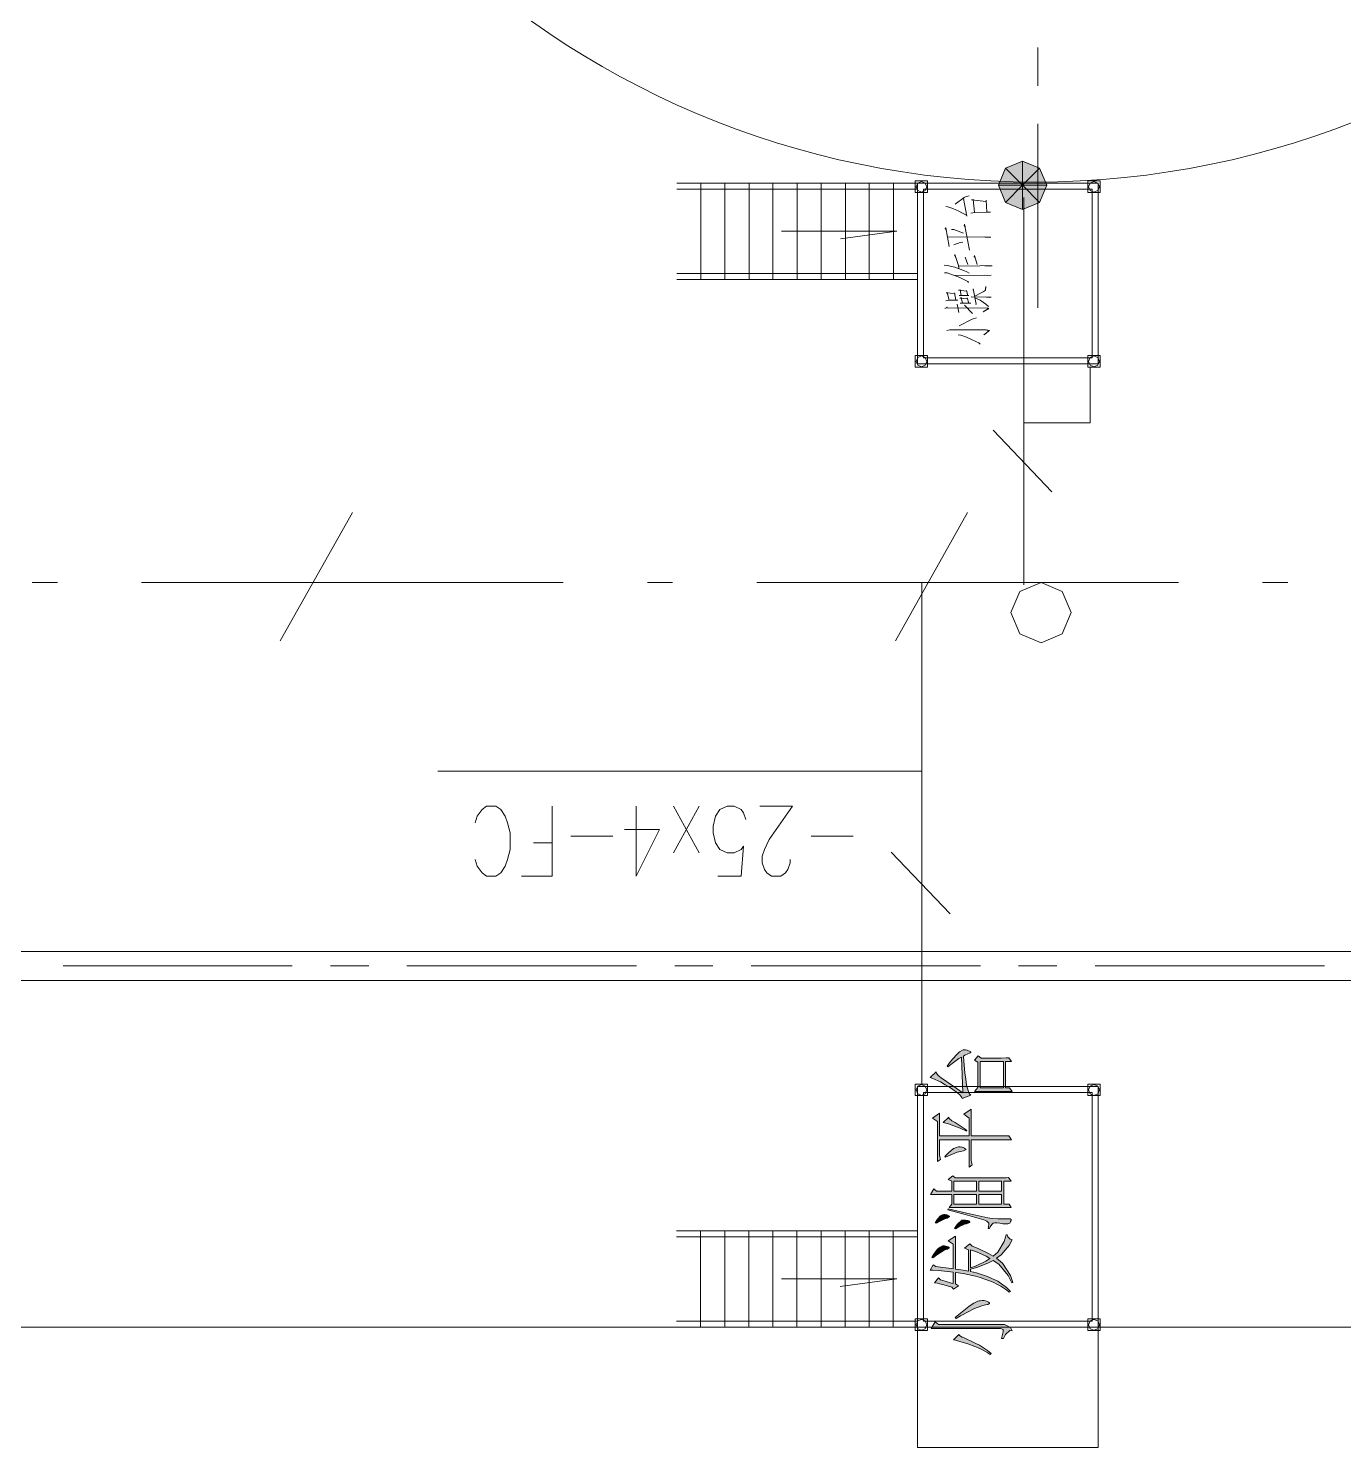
# Model space of a CAD drawing. Header units: millimetres. Extents: x 568 to 3948041, y -25191 to 63890.
# Drawn here: x 3867225 to 3878145, y 5541 to 17324 of the extents above; entities that cross this region are included whole.
import ezdxf

# ---------------------------------------------------------------- set-up
doc = ezdxf.new("R2010")
doc.units = ezdxf.units.MM

msp = doc.modelspace()

# ---------------------------------------------------------------- hatches: boundary and pattern name
h = msp.add_hatch(color=0)
h.dxf.hatch_style = 2
h.paths.add_polyline_path([(3875279, 16021), (3875338, 16162), (3875479, 16021)])
h = msp.add_hatch(color=0)
h.dxf.hatch_style = 2
h.paths.add_polyline_path([(3875338, 16162), (3875479, 16221), (3875479, 16021)])
h = msp.add_hatch(color=0)
h.dxf.hatch_style = 2
h.paths.add_polyline_path([(3875479, 16221), (3875621, 16162), (3875479, 16021)])
h = msp.add_hatch(color=0)
h.dxf.hatch_style = 2
h.paths.add_polyline_path([(3875621, 16162), (3875680, 16021), (3875479, 16021)])
h = msp.add_hatch(color=0)
h.dxf.hatch_style = 2
h.paths.add_polyline_path([(3875338, 15879), (3875279, 16021), (3875479, 16021)])
h = msp.add_hatch(color=0)
h.dxf.hatch_style = 2
h.paths.add_polyline_path([(3875479, 15821), (3875338, 15879), (3875479, 16021)])
h = msp.add_hatch(color=0)
h.dxf.hatch_style = 2
h.paths.add_polyline_path([(3875680, 16021), (3875621, 15879), (3875479, 16021)])
h = msp.add_hatch(color=0)
h.dxf.hatch_style = 2
h.paths.add_polyline_path([(3875621, 15879), (3875479, 15821), (3875479, 16021)])
h = msp.add_hatch(color=0)
h.dxf.hatch_style = 2
h.paths.add_polyline_path([(3874983, 8485), (3874972, 8781), (3874951, 8770), (3874896, 8730), (3874860, 8701), (3874852, 8707), (3874882, 8746), (3874928, 8799), (3874942, 8814), (3874956, 8828), (3874986, 8843), (3875001, 8843), (3875005, 8843), (3875020, 8840), (3875030, 8836), (3875040, 8833), (3875051, 8828), (3875051, 8823), (3875045, 8818), (3875039, 8816), (3875026, 8810), (3875001, 8798), (3874989, 8792), (3874991, 8748), (3874999, 8653), (3875007, 8601), (3875014, 8549), (3875036, 8481), (3875051, 8466), (3874977, 8438), (3874975, 8447), (3874959, 8469), (3874944, 8482), (3874928, 8495), (3874874, 8532), (3874836, 8554), (3874797, 8577), (3874735, 8606), (3874711, 8613), (3874761, 8660), (3874764, 8649), (3874779, 8630), (3874790, 8621), (3874803, 8612), (3874900, 8544)])
h = msp.add_hatch(color=0)
h.paths.add_polyline_path([(3875393, 8497), (3875362, 8498), (3875286, 8498), (3875242, 8498), (3875197, 8498), (3875116, 8498), (3875080, 8497), (3875108, 8530), (3875108, 8742), (3875080, 8757), (3875111, 8793), (3875135, 8775), (3875284, 8775), (3875301, 8775), (3875342, 8776), (3875366, 8777), (3875387, 8746), (3875337, 8746), (3875337, 8527), (3875372, 8527)])
h.paths.add_polyline_path([(3875126, 8527), (3875320, 8527), (3875320, 8746), (3875126, 8746)])
h = msp.add_hatch(color=0)
h.dxf.hatch_style = 2
h.paths.add_polyline_path([(3875238, 8128), (3875270, 8128), (3875334, 8129), (3875366, 8130), (3875387, 8096), (3875342, 8096), (3875260, 8097), (3875223, 8097), (3875053, 8097), (3875053, 7938), (3875053, 7925), (3875058, 7900), (3875062, 7888), (3875036, 7870), (3875036, 8097), (3874790, 8097), (3874790, 7983), (3874790, 7970), (3874795, 7945), (3874799, 7934), (3874773, 7915), (3874773, 8249), (3874732, 8277), (3874790, 8318), (3874790, 8128), (3875036, 8128), (3875036, 8277), (3874992, 8308), (3875053, 8351), (3875053, 8128)])
h = msp.add_hatch(color=0)
h.dxf.hatch_style = 2
h.paths.add_polyline_path([(3874820, 8241), (3874866, 8283), (3874866, 8276), (3874893, 8253), (3874919, 8239), (3874945, 8223), (3874994, 8191), (3875018, 8173), (3875013, 8167), (3874961, 8194), (3874865, 8230)])
h = msp.add_hatch(color=0)
h.dxf.hatch_style = 2
h.paths.add_polyline_path([(3874834, 7958), (3874865, 7988), (3874906, 8023), (3874918, 8028), (3874928, 8033), (3874948, 8038), (3874956, 8038), (3874961, 8038), (3874972, 8036), (3874979, 8035), (3874985, 8033), (3874998, 8027), (3875004, 8021), (3875010, 8015), (3874989, 8005), (3874963, 7999), (3874937, 7994), (3874877, 7970), (3874840, 7952)])
h = msp.add_hatch(color=0)
h.paths.add_polyline_path([(3875384, 7533), (3875355, 7534), (3875302, 7534), (3875279, 7534), (3874971, 7534), (3874947, 7534), (3874895, 7534), (3874869, 7533), (3874892, 7561), (3874892, 7643), (3874816, 7643), (3874727, 7642), (3874714, 7641), (3874743, 7688), (3874764, 7670), (3874892, 7670), (3874892, 7752), (3874863, 7766), (3874901, 7796), (3874919, 7780), (3875282, 7780), (3875302, 7780), (3875343, 7781), (3875364, 7782), (3875384, 7754), (3875323, 7754), (3875323, 7561), (3875367, 7561)])
h.paths.add_polyline_path([(3875115, 7670), (3875305, 7670), (3875305, 7754), (3875115, 7754)])
h.paths.add_polyline_path([(3874910, 7670), (3875097, 7670), (3875097, 7754), (3874910, 7754)])
h.paths.add_polyline_path([(3875115, 7561), (3875305, 7561), (3875305, 7643), (3875115, 7643)])
h.paths.add_polyline_path([(3874910, 7561), (3875097, 7561), (3875097, 7643), (3874910, 7643)])
h = msp.add_hatch(color=0)
h.dxf.hatch_style = 2
h.paths.add_polyline_path([(3874755, 7407), (3874773, 7436), (3874798, 7466), (3874806, 7469), (3874814, 7472), (3874827, 7475), (3874831, 7475), (3874836, 7475), (3874851, 7472), (3874858, 7469), (3874867, 7466), (3874874, 7461), (3874874, 7456), (3874863, 7450), (3874852, 7446), (3874833, 7440), (3874789, 7419), (3874764, 7404)])
h = msp.add_hatch(color=0)
h.dxf.hatch_style = 2
h.paths.add_polyline_path([(3874863, 7522), (3875018, 7486), (3875191, 7448), (3875209, 7445), (3875228, 7442), (3875273, 7439), (3875299, 7439), (3875326, 7439), (3875360, 7439), (3875368, 7439), (3875376, 7439), (3875384, 7434), (3875384, 7430), (3875384, 7427), (3875380, 7417), (3875377, 7410), (3875373, 7404), (3875358, 7398), (3875346, 7398), (3875336, 7398), (3875315, 7400), (3875305, 7401), (3875290, 7404), (3875267, 7407), (3875258, 7407), (3875249, 7407), (3875235, 7403), (3875229, 7398), (3875223, 7394), (3875211, 7374), (3875206, 7359), (3875194, 7359), (3875197, 7375), (3875199, 7397), (3875198, 7403), (3875197, 7408), (3875184, 7420), (3875172, 7425), (3875159, 7431), (3875004, 7475), (3874860, 7514)])
h = msp.add_hatch(color=0)
h.dxf.hatch_style = 2
h.paths.add_polyline_path([(3874915, 7360), (3874937, 7394), (3874975, 7429), (3874991, 7429), (3875006, 7429), (3875026, 7426), (3875032, 7423), (3875036, 7420), (3875042, 7413), (3875042, 7409), (3875029, 7403), (3875015, 7400), (3874998, 7395), (3874951, 7374), (3874922, 7357)])
h = msp.add_hatch(color=0)
h.paths.add_polyline_path([(3874904, 6996), (3874881, 6999), (3874832, 7005), (3874806, 7008), (3874781, 7010), (3874733, 7014), (3874711, 7015), (3874738, 7058), (3874758, 7043), (3874817, 7036), (3874890, 7027), (3874904, 7024), (3874904, 7230), (3874863, 7258), (3874922, 7297), (3874922, 7023), (3874950, 7020), (3875004, 7012), (3875030, 7006), (3875030, 7183), (3874998, 7197), (3875042, 7232), (3875062, 7213), (3875111, 7195), (3875197, 7153), (3875235, 7129), (3875274, 7163), (3875328, 7251), (3875342, 7306), (3875352, 7306), (3875356, 7290), (3875377, 7271), (3875393, 7266), (3875368, 7218), (3875303, 7141), (3875264, 7113), (3875312, 7073), (3875380, 6971), (3875399, 6911), (3875390, 6908), (3875359, 6971), (3875282, 7065), (3875235, 7094), (3875192, 7072), (3875099, 7036), (3875048, 7023), (3875048, 7004), (3875096, 6993), (3875187, 6962), (3875230, 6942), (3875273, 6922), (3875347, 6869), (3875378, 6837), (3875369, 6832), (3875349, 6849), (3875298, 6881), (3875267, 6897), (3875236, 6913), (3875167, 6940), (3875128, 6952), (3875089, 6964), (3874986, 6985), (3874922, 6994), (3874922, 6900), (3874948, 6884), (3874907, 6857), (3874893, 6873), (3874846, 6888), (3874774, 6905), (3874749, 6908), (3874782, 6949), (3874799, 6933), (3874836, 6923), (3874888, 6907), (3874904, 6902)])
h.paths.add_polyline_path([(3875048, 7033), (3875094, 7050), (3875175, 7088), (3875209, 7111), (3875176, 7130), (3875096, 7166), (3875048, 7183)])
h = msp.add_hatch(color=0)
h.dxf.hatch_style = 2
h.paths.add_polyline_path([(3874726, 7119), (3874743, 7148), (3874772, 7188), (3874783, 7197), (3874794, 7206), (3874815, 7215), (3874825, 7215), (3874830, 7215), (3874843, 7213), (3874852, 7210), (3874861, 7208), (3874869, 7203), (3874869, 7201), (3874869, 7198), (3874856, 7189), (3874843, 7185), (3874821, 7175), (3874767, 7141), (3874735, 7115)])
h = msp.add_hatch(color=0)
h.dxf.hatch_style = 2
h.paths.add_polyline_path([(3874919, 6620), (3874964, 6658), (3875032, 6711), (3875054, 6726), (3875076, 6740), (3875108, 6756), (3875118, 6758), (3875128, 6759), (3875143, 6761), (3875147, 6761), (3875160, 6761), (3875181, 6756), (3875190, 6752), (3875197, 6749), (3875206, 6743), (3875206, 6740), (3875206, 6737), (3875190, 6729), (3875173, 6726), (3875150, 6720), (3875095, 6700), (3875064, 6686), (3875032, 6672), (3874964, 6636), (3874928, 6613)])
h = msp.add_hatch(color=0)
h.dxf.hatch_style = 2
h.paths.add_polyline_path([(3874864, 6531), (3874818, 6531), (3874747, 6531), (3874720, 6529), (3874755, 6585), (3874782, 6563), (3875296, 6563), (3875330, 6563), (3875378, 6537), (3875393, 6511), (3875375, 6512), (3875339, 6479), (3875320, 6446), (3875305, 6446), (3875311, 6468), (3875317, 6501), (3875317, 6511), (3875317, 6522), (3875296, 6531), (3875276, 6531)])
h = msp.add_hatch(color=0)
h.dxf.hatch_style = 2
h.paths.add_polyline_path([(3874905, 6435), (3874951, 6481), (3874957, 6472), (3874979, 6458), (3874995, 6452), (3875011, 6445), (3875058, 6421), (3875090, 6405), (3875121, 6390), (3875187, 6348), (3875220, 6321), (3875211, 6314), (3875190, 6328), (3875141, 6354), (3875112, 6368), (3875083, 6381), (3875025, 6403), (3874997, 6411), (3874968, 6420), (3874922, 6432)])

# ---------------------------------------------------------------- linework, layer by layer
at = {"color": 0, "lineweight": 0}
for points in [[(3875606, 16847), (3875606, 17165)], [(3875606, 15004), (3875606, 16530)], [(3874607, 16039), (3872608, 16039)], [(3872808, 15239), (3872808, 16039)], [(3873008, 15239), (3873008, 16039)], [(3873208, 15239), (3873208, 16039)], [(3873407, 15239), (3873407, 16039)], [(3873608, 15239), (3873608, 16039)], [(3873808, 15239), (3873808, 16039)], [(3874008, 15239), (3874008, 16039)], [(3874207, 15239), (3874207, 16039)], [(3874407, 15239), (3874407, 16039)], [(3876106, 16039), (3874606, 16039)], [(3874606, 14539), (3874606, 16039)], [(3876106, 14539), (3876106, 16039)], [(3874607, 15989), (3872608, 15989)], [(3876056, 15989), (3874656, 15989)], [(3874656, 14589), (3874656, 15989)], [(3874841, 15845), (3874860, 15843), (3874901, 15827), (3874951, 15806), (3874976, 15792), (3875014, 15774), (3875017, 15765), (3875005, 15823), (3874989, 15911)], [(3874920, 15863), (3874995, 15919), (3875011, 15927), (3875024, 15931), (3875036, 15933)], [(3875489, 15920), (3875489, 12704)], [(3876056, 14589), (3876056, 15989)], [(3875049, 15790), (3875083, 15794), (3875213, 15798), (3875184, 15797), (3875178, 15897), (3875178, 15886), (3875055, 15901), (3875068, 15904), (3875080, 15797)], [(3875039, 15483), (3874998, 15698), (3874995, 15688), (3875005, 15673)], [(3873479, 15639), (3874436, 15639)], [(3874436, 15639), (3873967, 15576)], [(3874870, 15514), (3874841, 15667), (3874838, 15661), (3874844, 15647)], [(3874857, 15591), (3875165, 15594), (3875216, 15591), (3875194, 15589), (3875168, 15591)], [(3874888, 15655), (3874910, 15655), (3874989, 15624)], [(3874910, 15528), (3874961, 15547), (3874983, 15549)], [(3874951, 15334), (3874948, 15354), (3874917, 15446), (3874914, 15440), (3874923, 15424)], [(3875102, 15364), (3875080, 15438), (3875077, 15430), (3875087, 15420)], [(3874829, 15358), (3874854, 15356), (3874917, 15340), (3874954, 15328), (3874992, 15313), (3875017, 15303), (3875036, 15291)], [(3874954, 15350), (3875124, 15352), (3875187, 15354), (3875228, 15352), (3875206, 15350), (3875165, 15352)], [(3875024, 15362), (3875002, 15424)], [(3874607, 15289), (3872608, 15289)], [(3874607, 15239), (3872608, 15239)], [(3874832, 15294), (3874854, 15293), (3874898, 15278), (3874945, 15260), (3874976, 15246), (3875002, 15234), (3875024, 15221), (3875030, 15215)], [(3874920, 15272), (3875219, 15276), (3875190, 15272), (3875162, 15276)], [(3874841, 15061), (3874870, 15067), (3874942, 15067), (3874926, 15067), (3874914, 15129), (3874917, 15123), (3874844, 15129), (3874854, 15131), (3874870, 15066)], [(3874954, 15107), (3874970, 15107), (3875033, 15107), (3875024, 15107), (3875014, 15148), (3875014, 15143), (3874948, 15149), (3874961, 15152), (3874970, 15107)], [(3874961, 15041), (3874980, 15043), (3875049, 15043), (3875033, 15043), (3875020, 15086), (3875020, 15078), (3874958, 15084), (3874970, 15088), (3874980, 15043)], [(3875052, 15092), (3875058, 15094), (3875219, 15092), (3875203, 15090), (3875181, 15092)], [(3875090, 15028), (3875093, 15033), (3875068, 15160), (3875068, 15154), (3875071, 15141)], [(3875083, 15101), (3875172, 15148), (3875175, 15180), (3875168, 15148), (3875153, 15137)], [(3875083, 15086), (3875127, 15067), (3875156, 15049), (3875175, 15035), (3875197, 15016)], [(3874835, 14998), (3874854, 15008), (3874848, 15004), (3875184, 15002), (3875197, 15000), (3875200, 14996), (3875153, 14969), (3875197, 14998)], [(3874951, 14965), (3874936, 15033)], [(3875065, 14957), (3874998, 15027)], [(3874954, 14854), (3875061, 14910), (3875096, 14920)], [(3874851, 14816), (3874876, 14822), (3875134, 14822), (3875178, 14820), (3875206, 14816), (3875159, 14779)], [(3874945, 14779), (3874967, 14777), (3875014, 14760), (3875055, 14742), (3875090, 14724), (3875115, 14712), (3875127, 14701)], [(3875162, 14781), (3875200, 14813), (3875184, 14818)], [(3876106, 14539), (3874606, 14539)], [(3876056, 14589), (3874656, 14589)], [(3876042, 14511), (3876042, 14048)], [(3876042, 14048), (3875489, 14048)], [(3875235, 13989), (3875723, 13477)], [(3869315, 12239), (3869915, 13305)], [(3874424, 12239), (3875023, 13305)], [(3867465, 12723), (3867255, 12723)], [(3869915, 12723), (3868165, 12723)], [(3871664, 12723), (3869915, 12723)], [(3872574, 12723), (3872364, 12723)], [(3875023, 12723), (3873274, 12723)], [(3874643, 8558), (3874643, 12723)], [(3876773, 12723), (3875023, 12723)], [(3877683, 12723), (3877473, 12723)], [(3874643, 11156), (3870624, 11156)], [(3870933, 10424), (3870952, 10369), (3870991, 10313), (3871029, 10285), (3871107, 10285), (3871146, 10313), (3871184, 10369), (3871204, 10424), (3871224, 10507), (3871224, 10645), (3871204, 10728), (3871184, 10784), (3871146, 10839), (3871107, 10867), (3871029, 10867), (3870991, 10839), (3870952, 10784), (3870933, 10728)], [(3871573, 10867), (3871573, 10285), (3871320, 10285)], [(3872270, 10285), (3872270, 10867)], [(3872793, 10867), (3872580, 10479)], [(3872580, 10867), (3872793, 10479)], [(3872948, 10285), (3873142, 10285), (3873161, 10535), (3873142, 10507), (3873084, 10479), (3873026, 10479), (3872967, 10507), (3872929, 10563), (3872910, 10645), (3872910, 10701), (3872929, 10784), (3872967, 10839), (3873026, 10867), (3873084, 10867), (3873142, 10839), (3873161, 10812), (3873181, 10756)], [(3873549, 10424), (3873549, 10396), (3873530, 10341), (3873511, 10313), (3873472, 10285), (3873394, 10285), (3873356, 10313), (3873336, 10341), (3873316, 10396), (3873316, 10452), (3873336, 10507), (3873375, 10590), (3873568, 10867), (3873297, 10867)], [(3872076, 10618), (3871728, 10618)], [(3872270, 10285), (3872464, 10673), (3872173, 10673)], [(3874072, 10618), (3873723, 10618)], [(3871573, 10563), (3871418, 10563)], [(3874388, 10485), (3874877, 9972)], [(3902850, 9660), (3848361, 9660)], [(3869416, 9540), (3867512, 9540)], [(3870051, 9540), (3869733, 9540)], [(3872273, 9540), (3870368, 9540)], [(3872907, 9540), (3872591, 9540)], [(3875130, 9540), (3873225, 9540)], [(3875765, 9540), (3875447, 9540)], [(3877986, 9540), (3876082, 9540)], [(3902850, 9420), (3848361, 9420)], [(3874606, 8540), (3876106, 8540)], [(3874606, 5541), (3874606, 8540)], [(3874656, 8490), (3876056, 8490)], [(3874656, 6591), (3874656, 8490)], [(3876056, 6591), (3876056, 8490)], [(3876106, 5541), (3876106, 8540)], [(3874606, 7341), (3872607, 7341)], [(3872806, 6541), (3872806, 7341)], [(3873006, 6541), (3873006, 7341)], [(3873207, 6541), (3873207, 7341)], [(3873407, 6541), (3873407, 7341)], [(3873606, 6541), (3873606, 7341)], [(3873806, 6541), (3873806, 7341)], [(3874006, 6541), (3874006, 7341)], [(3874206, 6541), (3874206, 7341)], [(3874406, 6541), (3874406, 7341)], [(3874606, 7290), (3872607, 7290)], [(3873478, 6942), (3874435, 6942)], [(3874435, 6942), (3873966, 6878)], [(3902850, 6541), (3848361, 6541)], [(3874606, 6591), (3872607, 6591)], [(3874606, 6541), (3872607, 6541)], [(3874656, 6591), (3876056, 6591)], [(3874656, 6541), (3876056, 6541)], [(3874606, 5541), (3876106, 5541)]]:
    msp.add_lwpolyline(points, dxfattribs=at)
for points in [[(3875279, 16021), (3875338, 16162), (3875479, 16021)], [(3875338, 16162), (3875479, 16221), (3875479, 16021)], [(3875479, 16221), (3875621, 16162), (3875479, 16021)], [(3875621, 16162), (3875680, 16021), (3875479, 16021)], [(3874689, 15961), (3874589, 15961), (3874589, 16057), (3874689, 16057)], [(3874596, 16009), (3874609, 16040), (3874640, 16053), (3874672, 16040), (3874685, 16009), (3874672, 15977), (3874640, 15964), (3874609, 15977)], [(3876022, 15961), (3876123, 15961), (3876123, 16057), (3876022, 16057)], [(3876022, 15961), (3876123, 15961), (3876123, 16057), (3876022, 16057)], [(3876027, 16009), (3876040, 16040), (3876072, 16053), (3876103, 16040), (3876117, 16009), (3876103, 15977), (3876072, 15964), (3876040, 15977)], [(3876027, 16009), (3876040, 16040), (3876072, 16053), (3876103, 16040), (3876117, 16009), (3876103, 15977), (3876072, 15964), (3876040, 15977)], [(3875338, 15879), (3875279, 16021), (3875479, 16021)], [(3875479, 15821), (3875338, 15879), (3875479, 16021)], [(3875680, 16021), (3875621, 15879), (3875479, 16021)], [(3875621, 15879), (3875479, 15821), (3875479, 16021)], [(3874689, 14511), (3874589, 14511), (3874589, 14608), (3874689, 14608)], [(3874596, 14558), (3874609, 14590), (3874640, 14604), (3874672, 14590), (3874685, 14558), (3874672, 14527), (3874640, 14513), (3874609, 14527)], [(3876022, 14511), (3876123, 14511), (3876123, 14608), (3876022, 14608)], [(3876022, 14511), (3876123, 14511), (3876123, 14608), (3876022, 14608)], [(3876027, 14558), (3876040, 14590), (3876072, 14604), (3876103, 14590), (3876117, 14558), (3876103, 14527), (3876072, 14513), (3876040, 14527)], [(3876027, 14558), (3876040, 14590), (3876072, 14604), (3876103, 14590), (3876117, 14558), (3876103, 14527), (3876072, 14513), (3876040, 14527)], [(3875383, 12473), (3875456, 12649), (3875633, 12723), (3875809, 12649), (3875883, 12473), (3875809, 12296), (3875633, 12223), (3875456, 12296)], [(3874983, 8485), (3874972, 8781), (3874951, 8770), (3874896, 8730), (3874860, 8701), (3874852, 8707), (3874882, 8746), (3874928, 8799), (3874942, 8814), (3874956, 8828), (3874986, 8843), (3875001, 8843), (3875005, 8843), (3875020, 8840), (3875030, 8836), (3875040, 8833), (3875051, 8828), (3875051, 8823), (3875045, 8818), (3875039, 8816), (3875026, 8810), (3875001, 8798), (3874989, 8792), (3874991, 8748), (3874999, 8653), (3875007, 8601), (3875014, 8549), (3875036, 8481), (3875051, 8466), (3874977, 8438), (3874975, 8447), (3874959, 8469), (3874944, 8482), (3874928, 8495), (3874874, 8532), (3874836, 8554), (3874797, 8577), (3874735, 8606), (3874711, 8613), (3874761, 8660), (3874764, 8649), (3874779, 8630), (3874790, 8621), (3874803, 8612), (3874900, 8544)], [(3875393, 8497), (3875362, 8498), (3875286, 8498), (3875242, 8498), (3875197, 8498), (3875116, 8498), (3875080, 8497), (3875108, 8530), (3875108, 8742), (3875080, 8757), (3875111, 8793), (3875135, 8775), (3875284, 8775), (3875301, 8775), (3875342, 8776), (3875366, 8777), (3875387, 8746), (3875337, 8746), (3875337, 8527), (3875372, 8527)], [(3875126, 8527), (3875320, 8527), (3875320, 8746), (3875126, 8746)], [(3874689, 8463), (3874589, 8463), (3874589, 8558), (3874689, 8558)], [(3874689, 8463), (3874589, 8463), (3874589, 8558), (3874689, 8558)], [(3874596, 8510), (3874609, 8542), (3874640, 8555), (3874672, 8542), (3874685, 8510), (3874672, 8478), (3874640, 8465), (3874609, 8478)], [(3874596, 8510), (3874609, 8542), (3874640, 8555), (3874672, 8542), (3874685, 8510), (3874672, 8478), (3874640, 8465), (3874609, 8478)], [(3876022, 8463), (3876123, 8463), (3876123, 8558), (3876022, 8558)], [(3876027, 8510), (3876040, 8542), (3876072, 8555), (3876103, 8542), (3876117, 8510), (3876103, 8478), (3876072, 8465), (3876040, 8478)], [(3875238, 8128), (3875270, 8128), (3875334, 8129), (3875366, 8130), (3875387, 8096), (3875342, 8096), (3875260, 8097), (3875223, 8097), (3875053, 8097), (3875053, 7938), (3875053, 7925), (3875058, 7900), (3875062, 7888), (3875036, 7870), (3875036, 8097), (3874790, 8097), (3874790, 7983), (3874790, 7970), (3874795, 7945), (3874799, 7934), (3874773, 7915), (3874773, 8249), (3874732, 8277), (3874790, 8318), (3874790, 8128), (3875036, 8128), (3875036, 8277), (3874992, 8308), (3875053, 8351), (3875053, 8128)], [(3874820, 8241), (3874866, 8283), (3874866, 8276), (3874893, 8253), (3874919, 8239), (3874945, 8223), (3874994, 8191), (3875018, 8173), (3875013, 8167), (3874961, 8194), (3874865, 8230)], [(3874834, 7958), (3874865, 7988), (3874906, 8023), (3874918, 8028), (3874928, 8033), (3874948, 8038), (3874956, 8038), (3874961, 8038), (3874972, 8036), (3874979, 8035), (3874985, 8033), (3874998, 8027), (3875004, 8021), (3875010, 8015), (3874989, 8005), (3874963, 7999), (3874937, 7994), (3874877, 7970), (3874840, 7952)], [(3875384, 7533), (3875355, 7534), (3875302, 7534), (3875279, 7534), (3874971, 7534), (3874947, 7534), (3874895, 7534), (3874869, 7533), (3874892, 7561), (3874892, 7643), (3874816, 7643), (3874727, 7642), (3874714, 7641), (3874743, 7688), (3874764, 7670), (3874892, 7670), (3874892, 7752), (3874863, 7766), (3874901, 7796), (3874919, 7780), (3875282, 7780), (3875302, 7780), (3875343, 7781), (3875364, 7782), (3875384, 7754), (3875323, 7754), (3875323, 7561), (3875367, 7561)], [(3874910, 7670), (3875097, 7670), (3875097, 7754), (3874910, 7754)], [(3875115, 7670), (3875305, 7670), (3875305, 7754), (3875115, 7754)], [(3874910, 7561), (3875097, 7561), (3875097, 7643), (3874910, 7643)], [(3875115, 7561), (3875305, 7561), (3875305, 7643), (3875115, 7643)], [(3874755, 7407), (3874773, 7436), (3874798, 7466), (3874806, 7469), (3874814, 7472), (3874827, 7475), (3874831, 7475), (3874836, 7475), (3874851, 7472), (3874858, 7469), (3874867, 7466), (3874874, 7461), (3874874, 7456), (3874863, 7450), (3874852, 7446), (3874833, 7440), (3874789, 7419), (3874764, 7404)], [(3874863, 7522), (3875018, 7486), (3875191, 7448), (3875209, 7445), (3875228, 7442), (3875273, 7439), (3875299, 7439), (3875326, 7439), (3875360, 7439), (3875368, 7439), (3875376, 7439), (3875384, 7434), (3875384, 7430), (3875384, 7427), (3875380, 7417), (3875377, 7410), (3875373, 7404), (3875358, 7398), (3875346, 7398), (3875336, 7398), (3875315, 7400), (3875305, 7401), (3875290, 7404), (3875267, 7407), (3875258, 7407), (3875249, 7407), (3875235, 7403), (3875229, 7398), (3875223, 7394), (3875211, 7374), (3875206, 7359), (3875194, 7359), (3875197, 7375), (3875199, 7397), (3875198, 7403), (3875197, 7408), (3875184, 7420), (3875172, 7425), (3875159, 7431), (3875004, 7475), (3874860, 7514)], [(3874915, 7360), (3874937, 7394), (3874975, 7429), (3874991, 7429), (3875006, 7429), (3875026, 7426), (3875032, 7423), (3875036, 7420), (3875042, 7413), (3875042, 7409), (3875029, 7403), (3875015, 7400), (3874998, 7395), (3874951, 7374), (3874922, 7357)], [(3874904, 6996), (3874881, 6999), (3874832, 7005), (3874806, 7008), (3874781, 7010), (3874733, 7014), (3874711, 7015), (3874738, 7058), (3874758, 7043), (3874817, 7036), (3874890, 7027), (3874904, 7024), (3874904, 7230), (3874863, 7258), (3874922, 7297), (3874922, 7023), (3874950, 7020), (3875004, 7012), (3875030, 7006), (3875030, 7183), (3874998, 7197), (3875042, 7232), (3875062, 7213), (3875111, 7195), (3875197, 7153), (3875235, 7129), (3875274, 7163), (3875328, 7251), (3875342, 7306), (3875352, 7306), (3875356, 7290), (3875377, 7271), (3875393, 7266), (3875368, 7218), (3875303, 7141), (3875264, 7113), (3875312, 7073), (3875380, 6971), (3875399, 6911), (3875390, 6908), (3875359, 6971), (3875282, 7065), (3875235, 7094), (3875192, 7072), (3875099, 7036), (3875048, 7023), (3875048, 7004), (3875096, 6993), (3875187, 6962), (3875230, 6942), (3875273, 6922), (3875347, 6869), (3875378, 6837), (3875369, 6832), (3875349, 6849), (3875298, 6881), (3875267, 6897), (3875236, 6913), (3875167, 6940), (3875128, 6952), (3875089, 6964), (3874986, 6985), (3874922, 6994), (3874922, 6900), (3874948, 6884), (3874907, 6857), (3874893, 6873), (3874846, 6888), (3874774, 6905), (3874749, 6908), (3874782, 6949), (3874799, 6933), (3874836, 6923), (3874888, 6907), (3874904, 6902)], [(3874726, 7119), (3874743, 7148), (3874772, 7188), (3874783, 7197), (3874794, 7206), (3874815, 7215), (3874825, 7215), (3874830, 7215), (3874843, 7213), (3874852, 7210), (3874861, 7208), (3874869, 7203), (3874869, 7201), (3874869, 7198), (3874856, 7189), (3874843, 7185), (3874821, 7175), (3874767, 7141), (3874735, 7115)], [(3875048, 7033), (3875094, 7050), (3875175, 7088), (3875209, 7111), (3875176, 7130), (3875096, 7166), (3875048, 7183)], [(3874919, 6620), (3874964, 6658), (3875032, 6711), (3875054, 6726), (3875076, 6740), (3875108, 6756), (3875118, 6758), (3875128, 6759), (3875143, 6761), (3875147, 6761), (3875160, 6761), (3875181, 6756), (3875190, 6752), (3875197, 6749), (3875206, 6743), (3875206, 6740), (3875206, 6737), (3875190, 6729), (3875173, 6726), (3875150, 6720), (3875095, 6700), (3875064, 6686), (3875032, 6672), (3874964, 6636), (3874928, 6613)], [(3874689, 6512), (3874589, 6512), (3874589, 6609), (3874689, 6609)], [(3874689, 6512), (3874589, 6512), (3874589, 6609), (3874689, 6609)], [(3874596, 6560), (3874609, 6592), (3874640, 6605), (3874672, 6592), (3874685, 6560), (3874672, 6528), (3874640, 6515), (3874609, 6528)], [(3874596, 6560), (3874609, 6592), (3874640, 6605), (3874672, 6592), (3874685, 6560), (3874672, 6528), (3874640, 6515), (3874609, 6528)], [(3876022, 6512), (3876123, 6512), (3876123, 6609), (3876022, 6609)], [(3876027, 6560), (3876040, 6592), (3876072, 6605), (3876103, 6592), (3876117, 6560), (3876103, 6528), (3876072, 6515), (3876040, 6528)], [(3874864, 6531), (3874818, 6531), (3874747, 6531), (3874720, 6529), (3874755, 6585), (3874782, 6563), (3875296, 6563), (3875330, 6563), (3875378, 6537), (3875393, 6511), (3875375, 6512), (3875339, 6479), (3875320, 6446), (3875305, 6446), (3875311, 6468), (3875317, 6501), (3875317, 6511), (3875317, 6522), (3875296, 6531), (3875276, 6531)], [(3874905, 6435), (3874951, 6481), (3874957, 6472), (3874979, 6458), (3874995, 6452), (3875011, 6445), (3875058, 6421), (3875090, 6405), (3875121, 6390), (3875187, 6348), (3875220, 6321), (3875211, 6314), (3875190, 6328), (3875141, 6354), (3875112, 6368), (3875083, 6381), (3875025, 6403), (3874997, 6411), (3874968, 6420), (3874922, 6432)]]:
    msp.add_lwpolyline(points, close=True, dxfattribs=at)
msp.add_ellipse((3875587, 23287), major_axis=(0, 7239), ratio=0.998741, start_param=0, end_param=6.283185, dxfattribs=at)

doc.saveas('drawing.dxf')
